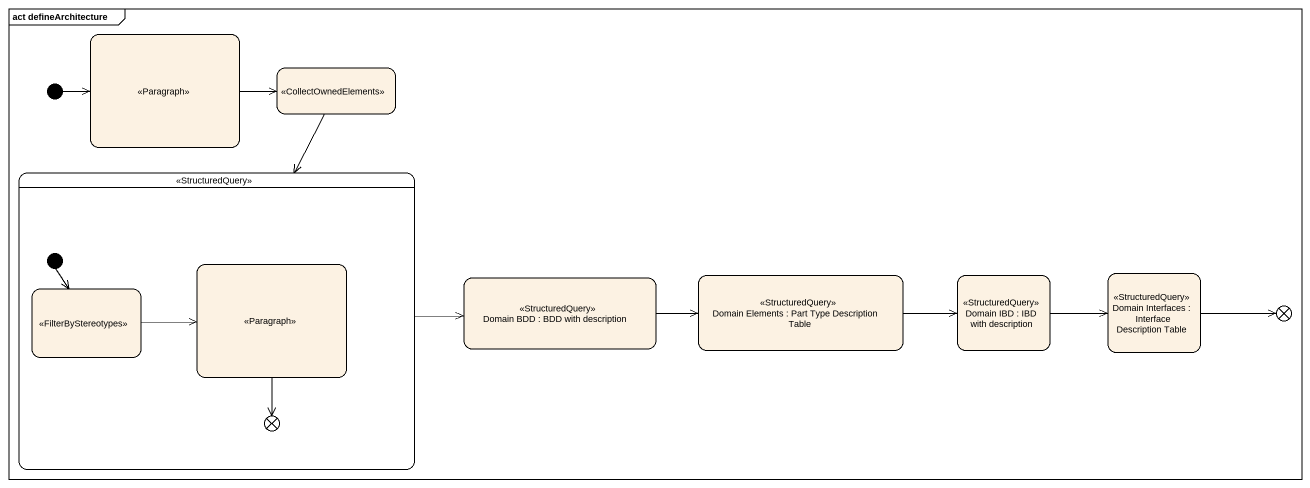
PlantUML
@startuml
mainframe act defineArchitecture
hide empty description
state " " as state1 <<Paragraph>>
state " " as state2 <<CollectOwnedElements>>
state " " as state3 <<StructuredQuery>> {
  state " " as state4 <<Paragraph>>
  state " " as state5 <<FilterByStereotypes>>
  state flowfinal2 <<end>>
  [*] --> state5
}
state "Domain BDD : BDD with description" as Domain_BDD <<StructuredQuery>>
state "Domain Elements : Part Type Description Table" as Domain_Elements <<StructuredQuery>>
state "Domain IBD : IBD with description" as Domain_IBD <<StructuredQuery>>
state "Domain Interfaces : Interface Description Table" as Domain_Interfaces <<StructuredQuery>>
state flowfinal1 <<end>>
[*] -right-> state1
state1 -right-> state2
state2 --> state3
state3 -right-> Domain_BDD
state4 --> flowfinal2
Domain_BDD -right-> Domain_Elements
Domain_Elements -right-> Domain_IBD
Domain_IBD -right-> Domain_Interfaces
Domain_Interfaces -right-> flowfinal1
state5 -right-> state4
@enduml
